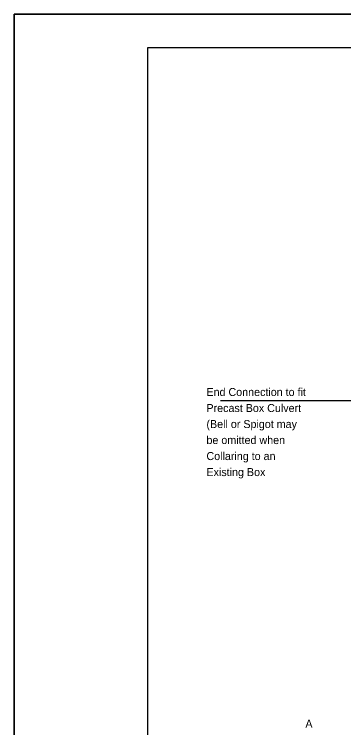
# Model space of a CAD drawing. Extents: x 1343911 to 1344591, y 1360220 to 1360660.
# Drawn here: x 1343910.7 to 1344009.4, y 1360446.6 to 1360660.5 of the extents above; entities that cross this region are included whole.
import ezdxf

# ---------------------------------------------------------------- set-up
doc = ezdxf.new("R2010")
doc.units = 0
for name, color, linetype in [('Design_EX_Roadway Dimensions', 7, 'Continuous'), ('Design_EX_Roadway Notes', 7, 'Continuous'), ('Level 48', 7, 'Continuous'), ('Sheets_50 Reference Boundary', 7, 'Continuous'), ('Sheets_General Details', 7, 'Continuous'), ('Sheets_Printer Plotting Border', 7, 'Continuous')]:
    doc.layers.add(name, color=color, linetype=linetype)

msp = doc.modelspace()

# ---------------------------------------------------------------- linework, layer by layer
at = {"layer": 'Design_EX_Roadway Notes'}
msp.add_line((1343972.46, 1360544.71), (1344013.74, 1360544.71), dxfattribs=at)
at = {"layer": 'Level 48'}
msp.add_lwpolyline([(1343910.67, 1360660.46), (1344590.67, 1360660.46), (1344590.67, 1360220.46), (1343910.67, 1360220.46)], close=True, dxfattribs=at)
at = {"layer": 'Sheets_50 Reference Boundary'}
msp.add_lwpolyline([(1343950.67, 1360650.45), (1344580.67, 1360650.45), (1344580.67, 1360250.46), (1343950.67, 1360250.46)], close=True, dxfattribs=at)
at = {"layer": 'Sheets_General Details'}
for p, q in [((1343910.67, 1360660.46), (1343910.67, 1360220.46)), ((1344590.67, 1360660.46), (1343910.67, 1360660.46))]:
    msp.add_line(p, q, dxfattribs=at)
msp.add_lwpolyline([(1343950.67, 1360650.46), (1344580.67, 1360650.46), (1344580.67, 1360230.46), (1343950.67, 1360230.46)], close=True, dxfattribs=at)
at = {"layer": 'Sheets_Printer Plotting Border'}
msp.add_lwpolyline([(1343910.67, 1360220.46), (1344590.67, 1360220.46), (1344590.67, 1360660.46), (1343910.67, 1360660.46)], close=True, dxfattribs=at)

# ---------------------------------------------------------------- texts
at = {"layer": 'Design_EX_Roadway Dimensions'}
msp.add_text('A', height=2.4, dxfattribs=at).set_placement((1343997.87, 1360446.57))
at = {"layer": 'Design_EX_Roadway Notes'}
for s, p in [('End Connection to fit', (1343968.23, 1360546.01)), ('Precast Box Culvert', (1343968.23, 1360541.21)), ('(Bell or Spigot may', (1343968.23, 1360536.41)), ('be omitted when', (1343968.23, 1360531.61)), ('Collaring to an', (1343968.23, 1360526.81)), ('Existing Box', (1343968.23, 1360522.01))]:
    msp.add_text(s, height=2.4, dxfattribs=at).set_placement(p)

doc.saveas('drawing.dxf')
